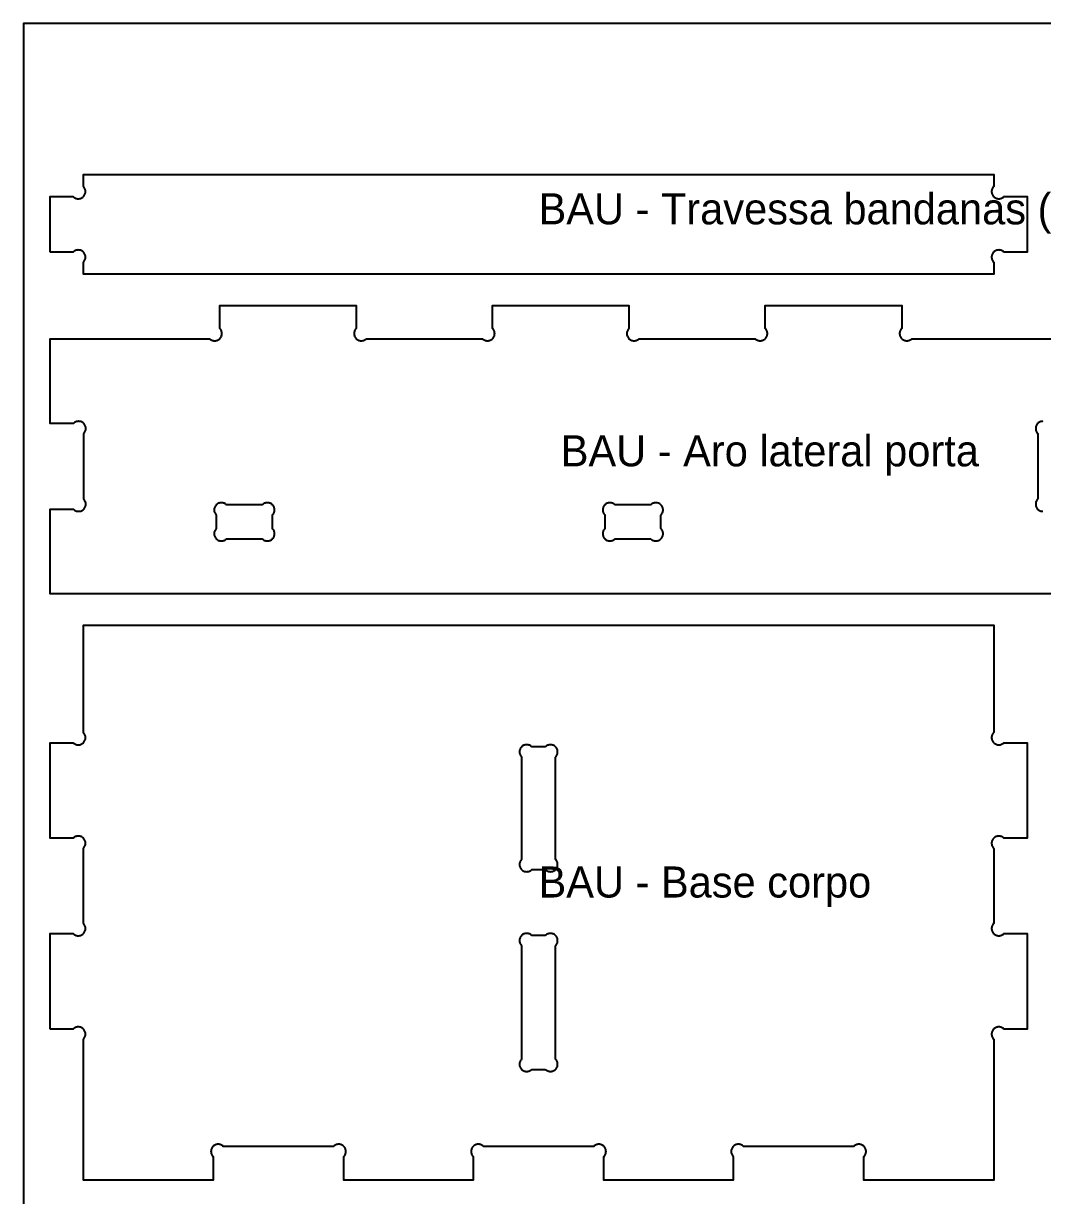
# Model space of a CAD drawing. Header units: millimetres. Extents: x 0 to 2787, y 0 to 1840.
# Drawn here: x 0 to 459, y 1312 to 1840 of the extents above; entities that cross this region are included whole.
import ezdxf

# ---------------------------------------------------------------- set-up
doc = ezdxf.new("R2010")
doc.units = ezdxf.units.MM
for name, color, linetype in [('CHAPA_NAO_CORTAR', 8, 'Continuous'), ('CORTE_EXTERNO', 1, 'Continuous'), ('CORTE_INTERNO', 5, 'Continuous'), ('ETIQUETAS_NAO_CORTAR', 8, 'Continuous')]:
    doc.layers.add(name, color=color, linetype=linetype)

msp = doc.modelspace()

# ---------------------------------------------------------------- linework, layer by layer
at = {"layer": 'CHAPA_NAO_CORTAR'}
msp.add_lwpolyline([(0, 0), (2750, 0), (2750, 1840), (0, 1840)], close=True, dxfattribs=at)
at = {"layer": 'CORTE_EXTERNO'}
for points in [[(12, 1737), (12, 1762), (22.4, 1762), (22.64, 1761.79), (22.9, 1761.6), (23.17, 1761.43), (23.46, 1761.3), (23.76, 1761.19), (24.07, 1761.11), (24.38, 1761.06), (24.7, 1761.05), (25.02, 1761.06), (25.34, 1761.11), (25.65, 1761.19), (25.95, 1761.3), (26.23, 1761.43), (26.51, 1761.6), (26.76, 1761.79), (27, 1762), (27.21, 1762.24), (27.4, 1762.49), (27.57, 1762.77), (27.7, 1763.05), (27.81, 1763.35), (27.89, 1763.66), (27.94, 1763.98), (27.95, 1764.3), (27.94, 1764.62), (27.89, 1764.93), (27.81, 1765.24), (27.7, 1765.54), (27.57, 1765.83), (27.4, 1766.1), (27.21, 1766.36), (27, 1766.6), (27, 1772), (437, 1772), (437, 1766.6), (436.79, 1766.36), (436.6, 1766.1), (436.43, 1765.83), (436.3, 1765.54), (436.19, 1765.24), (436.11, 1764.93), (436.06, 1764.62), (436.05, 1764.3), (436.06, 1763.98), (436.11, 1763.66), (436.19, 1763.35), (436.3, 1763.05), (436.43, 1762.77), (436.6, 1762.49), (436.79, 1762.24), (437, 1762), (437.24, 1761.79), (437.49, 1761.6), (437.77, 1761.43), (438.05, 1761.3), (438.35, 1761.19), (438.66, 1761.11), (438.98, 1761.06), (439.3, 1761.05), (439.62, 1761.06), (439.93, 1761.11), (440.24, 1761.19), (440.54, 1761.3), (440.83, 1761.43), (441.1, 1761.6), (441.36, 1761.79), (441.6, 1762), (452, 1762), (452, 1737), (441.6, 1737), (441.36, 1737.21), (441.1, 1737.4), (440.83, 1737.57), (440.54, 1737.7), (440.24, 1737.81), (439.93, 1737.89), (439.62, 1737.94), (439.3, 1737.95), (438.98, 1737.94), (438.66, 1737.89), (438.35, 1737.81), (438.05, 1737.7), (437.77, 1737.57), (437.49, 1737.4), (437.24, 1737.21), (437, 1737), (436.79, 1736.76), (436.6, 1736.51), (436.43, 1736.23), (436.3, 1735.95), (436.19, 1735.65), (436.11, 1735.34), (436.06, 1735.02), (436.05, 1734.7), (436.06, 1734.38), (436.11, 1734.07), (436.19, 1733.76), (436.3, 1733.46), (436.43, 1733.17), (436.6, 1732.9), (436.79, 1732.64), (437, 1732.4), (437, 1727), (27, 1727), (27, 1732.4), (27.21, 1732.64), (27.4, 1732.9), (27.57, 1733.17), (27.7, 1733.46), (27.81, 1733.76), (27.89, 1734.07), (27.94, 1734.38), (27.95, 1734.7), (27.94, 1735.02), (27.89, 1735.34), (27.81, 1735.65), (27.7, 1735.95), (27.57, 1736.23), (27.4, 1736.51), (27.21, 1736.76), (27, 1737), (27, 1737), (27, 1737), (26.76, 1737.21), (26.51, 1737.4), (26.23, 1737.57), (25.95, 1737.7), (25.65, 1737.81), (25.34, 1737.89), (25.02, 1737.94), (24.7, 1737.95), (24.38, 1737.94), (24.07, 1737.89), (23.76, 1737.81), (23.46, 1737.7), (23.17, 1737.57), (22.9, 1737.4), (22.64, 1737.21), (22.4, 1737), (12, 1737)], [(12, 1387), (12, 1430), (22.4, 1430), (22.64, 1429.79), (22.9, 1429.6), (23.17, 1429.43), (23.46, 1429.3), (23.76, 1429.19), (24.07, 1429.11), (24.38, 1429.06), (24.7, 1429.05), (25.02, 1429.06), (25.34, 1429.11), (25.65, 1429.19), (25.95, 1429.3), (26.23, 1429.43), (26.51, 1429.6), (26.76, 1429.79), (27, 1430), (27.21, 1430.24), (27.4, 1430.49), (27.57, 1430.77), (27.7, 1431.05), (27.81, 1431.35), (27.89, 1431.66), (27.94, 1431.98), (27.95, 1432.3), (27.94, 1432.62), (27.89, 1432.93), (27.81, 1433.24), (27.7, 1433.54), (27.57, 1433.83), (27.4, 1434.1), (27.21, 1434.36), (27, 1434.6), (27, 1468.4), (27.21, 1468.64), (27.4, 1468.9), (27.57, 1469.17), (27.7, 1469.46), (27.81, 1469.76), (27.89, 1470.07), (27.94, 1470.38), (27.95, 1470.7), (27.94, 1471.02), (27.89, 1471.34), (27.81, 1471.65), (27.7, 1471.95), (27.57, 1472.23), (27.4, 1472.51), (27.21, 1472.76), (27, 1473), (27, 1473), (26.76, 1473.21), (26.51, 1473.4), (26.23, 1473.57), (25.95, 1473.7), (25.65, 1473.81), (25.34, 1473.89), (25.02, 1473.94), (24.7, 1473.95), (24.38, 1473.94), (24.07, 1473.89), (23.76, 1473.81), (23.46, 1473.7), (23.17, 1473.57), (22.9, 1473.4), (22.64, 1473.21), (22.4, 1473), (12, 1473), (12, 1516), (22.4, 1516), (22.64, 1515.79), (22.9, 1515.6), (23.17, 1515.43), (23.46, 1515.3), (23.76, 1515.19), (24.07, 1515.11), (24.38, 1515.06), (24.7, 1515.05), (25.02, 1515.06), (25.34, 1515.11), (25.65, 1515.19), (25.95, 1515.3), (26.23, 1515.43), (26.51, 1515.6), (26.76, 1515.79), (27, 1516), (27.21, 1516.24), (27.4, 1516.49), (27.57, 1516.77), (27.7, 1517.05), (27.81, 1517.35), (27.89, 1517.66), (27.94, 1517.98), (27.95, 1518.3), (27.94, 1518.62), (27.89, 1518.93), (27.81, 1519.24), (27.7, 1519.54), (27.57, 1519.83), (27.4, 1520.1), (27.21, 1520.36), (27, 1520.6), (27, 1569), (437, 1569), (437, 1520.6), (436.79, 1520.36), (436.6, 1520.1), (436.43, 1519.83), (436.3, 1519.54), (436.19, 1519.24), (436.11, 1518.93), (436.06, 1518.62), (436.05, 1518.3), (436.06, 1517.98), (436.11, 1517.66), (436.19, 1517.35), (436.3, 1517.05), (436.43, 1516.77), (436.6, 1516.49), (436.79, 1516.24), (437, 1516), (437.24, 1515.79), (437.49, 1515.6), (437.77, 1515.43), (438.05, 1515.3), (438.35, 1515.19), (438.66, 1515.11), (438.98, 1515.06), (439.3, 1515.05), (439.62, 1515.06), (439.93, 1515.11), (440.24, 1515.19), (440.54, 1515.3), (440.83, 1515.43), (441.1, 1515.6), (441.36, 1515.79), (441.6, 1516), (452, 1516), (452, 1473), (441.6, 1473), (441.36, 1473.21), (441.1, 1473.4), (440.83, 1473.57), (440.54, 1473.7), (440.24, 1473.81), (439.93, 1473.89), (439.62, 1473.94), (439.3, 1473.95), (438.98, 1473.94), (438.66, 1473.89), (438.35, 1473.81), (438.05, 1473.7), (437.77, 1473.57), (437.49, 1473.4), (437.24, 1473.21), (437, 1473), (436.79, 1472.76), (436.6, 1472.51), (436.43, 1472.23), (436.3, 1471.95), (436.19, 1471.65), (436.11, 1471.34), (436.06, 1471.02), (436.05, 1470.7), (436.06, 1470.38), (436.11, 1470.07), (436.19, 1469.76), (436.3, 1469.46), (436.43, 1469.17), (436.6, 1468.9), (436.79, 1468.64), (437, 1468.4), (437, 1434.6), (436.79, 1434.36), (436.6, 1434.1), (436.43, 1433.83), (436.3, 1433.54), (436.19, 1433.24), (436.11, 1432.93), (436.06, 1432.62), (436.05, 1432.3), (436.06, 1431.98), (436.11, 1431.66), (436.19, 1431.35), (436.3, 1431.05), (436.43, 1430.77), (436.6, 1430.49), (436.79, 1430.24), (437, 1430), (437.24, 1429.79), (437.49, 1429.6), (437.77, 1429.43), (438.05, 1429.3), (438.35, 1429.19), (438.66, 1429.11), (438.98, 1429.06), (439.3, 1429.05), (439.62, 1429.06), (439.93, 1429.11), (440.24, 1429.19), (440.54, 1429.3), (440.83, 1429.43), (441.1, 1429.6), (441.36, 1429.79), (441.6, 1430), (452, 1430), (452, 1387), (441.6, 1387), (441.36, 1387.21), (441.1, 1387.4), (440.83, 1387.57), (440.54, 1387.7), (440.24, 1387.81), (439.93, 1387.89), (439.62, 1387.94), (439.3, 1387.95), (438.98, 1387.94), (438.66, 1387.89), (438.35, 1387.81), (438.05, 1387.7), (437.77, 1387.57), (437.49, 1387.4), (437.24, 1387.21), (437, 1387), (436.79, 1386.76), (436.6, 1386.51), (436.43, 1386.23), (436.3, 1385.95), (436.19, 1385.65), (436.11, 1385.34), (436.06, 1385.02), (436.05, 1384.7), (436.06, 1384.38), (436.11, 1384.07), (436.19, 1383.76), (436.3, 1383.46), (436.43, 1383.17), (436.6, 1382.9), (436.79, 1382.64), (437, 1382.4), (437, 1319), (378.58, 1319), (378.58, 1329.55), (378.79, 1329.79), (378.98, 1330.05), (379.15, 1330.32), (379.28, 1330.61), (379.39, 1330.91), (379.47, 1331.22), (379.51, 1331.53), (379.53, 1331.85), (379.51, 1332.17), (379.47, 1332.49), (379.39, 1332.8), (379.28, 1333.1), (379.15, 1333.38), (378.98, 1333.66), (378.79, 1333.91), (378.58, 1334.15), (378.34, 1334.36), (378.09, 1334.55), (377.81, 1334.72), (377.52, 1334.85), (377.22, 1334.96), (376.91, 1335.04), (376.6, 1335.09), (376.28, 1335.1), (375.96, 1335.09), (375.65, 1335.04), (375.34, 1334.96), (375.04, 1334.85), (374.75, 1334.72), (374.47, 1334.55), (374.22, 1334.36), (373.98, 1334.15), (373.98, 1334.15), (324.3, 1334.15), (324.3, 1334.15), (324.07, 1334.36), (323.81, 1334.55), (323.54, 1334.72), (323.25, 1334.85), (322.95, 1334.96), (322.64, 1335.04), (322.32, 1335.09), (322.01, 1335.1), (321.69, 1335.09), (321.37, 1335.04), (321.06, 1334.96), (320.76, 1334.85), (320.47, 1334.72), (320.2, 1334.55), (319.94, 1334.36), (319.71, 1334.15), (319.49, 1333.91), (319.3, 1333.66), (319.14, 1333.38), (319, 1333.1), (318.9, 1332.8), (318.82, 1332.49), (318.77, 1332.17), (318.76, 1331.85), (318.77, 1331.53), (318.82, 1331.22), (318.9, 1330.91), (319, 1330.61), (319.14, 1330.32), (319.3, 1330.05), (319.49, 1329.79), (319.71, 1329.55), (319.71, 1319), (261.44, 1319), (261.44, 1329.55), (261.65, 1329.79), (261.84, 1330.05), (262, 1330.32), (262.14, 1330.61), (262.25, 1330.91), (262.33, 1331.22), (262.37, 1331.53), (262.39, 1331.85), (262.37, 1332.17), (262.33, 1332.49), (262.25, 1332.8), (262.14, 1333.1), (262, 1333.38), (261.84, 1333.66), (261.65, 1333.91), (261.44, 1334.15), (261.2, 1334.36), (260.94, 1334.55), (260.67, 1334.72), (260.38, 1334.85), (260.08, 1334.96), (259.77, 1335.04), (259.46, 1335.09), (259.14, 1335.1), (258.82, 1335.09), (258.5, 1335.04), (258.19, 1334.96), (257.89, 1334.85), (257.61, 1334.72), (257.33, 1334.55), (257.08, 1334.36), (256.84, 1334.15), (256.84, 1334.15), (207.16, 1334.15), (207.16, 1334.15), (206.92, 1334.36), (206.67, 1334.55), (206.39, 1334.72), (206.11, 1334.85), (205.81, 1334.96), (205.5, 1335.04), (205.18, 1335.09), (204.86, 1335.1), (204.54, 1335.09), (204.23, 1335.04), (203.92, 1334.96), (203.62, 1334.85), (203.33, 1334.72), (203.06, 1334.55), (202.8, 1334.36), (202.56, 1334.15), (202.35, 1333.91), (202.16, 1333.66), (202, 1333.38), (201.86, 1333.1), (201.75, 1332.8), (201.67, 1332.49), (201.63, 1332.17), (201.61, 1331.85), (201.63, 1331.53), (201.67, 1331.22), (201.75, 1330.91), (201.86, 1330.61), (202, 1330.32), (202.16, 1330.05), (202.35, 1329.79), (202.56, 1329.55), (202.56, 1319), (144.29, 1319), (144.29, 1329.55), (144.51, 1329.79), (144.7, 1330.05), (144.86, 1330.32), (145, 1330.61), (145.1, 1330.91), (145.18, 1331.22), (145.23, 1331.53), (145.24, 1331.85), (145.23, 1332.17), (145.18, 1332.49), (145.1, 1332.8), (145, 1333.1), (144.86, 1333.38), (144.7, 1333.66), (144.51, 1333.91), (144.29, 1334.15), (144.06, 1334.36), (143.8, 1334.55), (143.53, 1334.72), (143.24, 1334.85), (142.94, 1334.96), (142.63, 1335.04), (142.31, 1335.09), (141.99, 1335.1), (141.68, 1335.09), (141.36, 1335.04), (141.05, 1334.96), (140.75, 1334.85), (140.46, 1334.72), (140.19, 1334.55), (139.93, 1334.36), (139.7, 1334.15), (139.7, 1334.15), (90.02, 1334.15), (90.02, 1334.15), (89.78, 1334.36), (89.53, 1334.55), (89.25, 1334.72), (88.96, 1334.85), (88.66, 1334.96), (88.35, 1335.04), (88.04, 1335.09), (87.72, 1335.1), (87.4, 1335.09), (87.09, 1335.04), (86.78, 1334.96), (86.48, 1334.85), (86.19, 1334.72), (85.91, 1334.55), (85.66, 1334.36), (85.42, 1334.15), (85.21, 1333.91), (85.02, 1333.66), (84.85, 1333.38), (84.72, 1333.1), (84.61, 1332.8), (84.53, 1332.49), (84.49, 1332.17), (84.47, 1331.85), (84.49, 1331.53), (84.53, 1331.22), (84.61, 1330.91), (84.72, 1330.61), (84.85, 1330.32), (85.02, 1330.05), (85.21, 1329.79), (85.42, 1329.55), (85.42, 1319), (27, 1319), (27, 1382.4), (27.21, 1382.64), (27.4, 1382.9), (27.57, 1383.17), (27.7, 1383.46), (27.81, 1383.76), (27.89, 1384.07), (27.94, 1384.38), (27.95, 1384.7), (27.94, 1385.02), (27.89, 1385.34), (27.81, 1385.65), (27.7, 1385.95), (27.57, 1386.23), (27.4, 1386.51), (27.21, 1386.76), (27, 1387), (27, 1387), (26.76, 1387.21), (26.51, 1387.4), (26.23, 1387.57), (25.95, 1387.7), (25.65, 1387.81), (25.34, 1387.89), (25.02, 1387.94), (24.7, 1387.95), (24.38, 1387.94), (24.07, 1387.89), (23.76, 1387.81), (23.46, 1387.7), (23.17, 1387.57), (22.9, 1387.4), (22.64, 1387.21), (22.4, 1387), (12, 1387)]]:
    msp.add_lwpolyline(points, close=True, dxfattribs=at)
for points in [[(472, 1583), (12, 1583), (12, 1621.18), (22.55, 1621.18), (22.79, 1620.97), (23.05, 1620.78), (23.32, 1620.62), (23.61, 1620.48), (23.91, 1620.37), (24.22, 1620.29), (24.53, 1620.25), (24.85, 1620.23), (25.17, 1620.25), (25.49, 1620.29), (25.8, 1620.37), (26.1, 1620.48), (26.38, 1620.62), (26.66, 1620.78), (26.91, 1620.97), (27.15, 1621.18), (27.36, 1621.42), (27.55, 1621.68), (27.72, 1621.95), (27.85, 1622.24), (27.96, 1622.54), (28.04, 1622.85), (28.09, 1623.16), (28.1, 1623.48), (28.09, 1623.8), (28.04, 1624.12), (27.96, 1624.42), (27.85, 1624.73), (27.72, 1625.01), (27.55, 1625.29), (27.36, 1625.54), (27.15, 1625.78), (27.15, 1655.22), (27.36, 1655.46), (27.55, 1655.71), (27.72, 1655.99), (27.85, 1656.27), (27.96, 1656.58), (28.04, 1656.88), (28.09, 1657.2), (28.1, 1657.52), (28.09, 1657.84), (28.04, 1658.15), (27.96, 1658.46), (27.85, 1658.76), (27.72, 1659.05), (27.55, 1659.32), (27.36, 1659.58), (27.15, 1659.82), (26.91, 1660.03), (26.66, 1660.22), (26.38, 1660.38), (26.1, 1660.52), (25.8, 1660.63), (25.49, 1660.71), (25.17, 1660.75), (24.85, 1660.77), (24.53, 1660.75), (24.22, 1660.71), (23.91, 1660.63), (23.61, 1660.52), (23.32, 1660.38), (23.05, 1660.22), (22.79, 1660.03), (22.55, 1659.82), (12, 1659.82), (12, 1698), (83.83, 1698), (84.07, 1697.79), (84.32, 1697.6), (84.6, 1697.43), (84.89, 1697.3), (85.19, 1697.19), (85.5, 1697.11), (85.81, 1697.06), (86.13, 1697.05), (86.45, 1697.06), (86.76, 1697.11), (87.07, 1697.19), (87.37, 1697.3), (87.66, 1697.43), (87.94, 1697.6), (88.19, 1697.79), (88.43, 1698), (88.64, 1698.24), (88.83, 1698.49), (89, 1698.77), (89.13, 1699.05), (89.24, 1699.35), (89.32, 1699.66), (89.36, 1699.98), (89.38, 1700.3), (89.36, 1700.62), (89.32, 1700.93), (89.24, 1701.24), (89.13, 1701.54), (89, 1701.83), (88.83, 1702.1), (88.64, 1702.36), (88.43, 1702.6), (88.43, 1713), (149.86, 1713), (149.86, 1702.6), (149.64, 1702.36), (149.45, 1702.1), (149.29, 1701.83), (149.15, 1701.54), (149.05, 1701.24), (148.97, 1700.93), (148.92, 1700.62), (148.91, 1700.3), (148.92, 1699.98), (148.97, 1699.66), (149.05, 1699.35), (149.15, 1699.05), (149.29, 1698.77), (149.45, 1698.49), (149.64, 1698.24), (149.86, 1698), (150.09, 1697.79), (150.35, 1697.6), (150.62, 1697.43), (150.91, 1697.3), (151.21, 1697.19), (151.52, 1697.11), (151.84, 1697.06), (152.16, 1697.05), (152.47, 1697.06), (152.79, 1697.11), (153.1, 1697.19), (153.4, 1697.3), (153.69, 1697.43), (153.96, 1697.6), (154.22, 1697.79), (154.45, 1698), (206.69, 1698), (206.93, 1697.79), (207.18, 1697.6), (207.46, 1697.43), (207.74, 1697.3), (208.04, 1697.19), (208.35, 1697.11), (208.67, 1697.06), (208.99, 1697.05), (209.31, 1697.06), (209.62, 1697.11), (209.93, 1697.19), (210.23, 1697.3), (210.52, 1697.43), (210.79, 1697.6), (211.05, 1697.79), (211.29, 1698), (211.5, 1698.24), (211.69, 1698.49), (211.85, 1698.77), (211.99, 1699.05), (212.1, 1699.35), (212.18, 1699.66), (212.22, 1699.98), (212.24, 1700.3), (212.22, 1700.62), (212.18, 1700.93), (212.1, 1701.24), (211.99, 1701.54), (211.85, 1701.83), (211.69, 1702.1), (211.5, 1702.36), (211.29, 1702.6), (211.29, 1713), (272.71, 1713), (272.71, 1702.6), (272.5, 1702.36), (272.31, 1702.1), (272.15, 1701.83), (272.01, 1701.54), (271.9, 1701.24), (271.82, 1700.93), (271.78, 1700.62), (271.76, 1700.3), (271.78, 1699.98), (271.82, 1699.66), (271.9, 1699.35), (272.01, 1699.05), (272.15, 1698.77), (272.31, 1698.49), (272.5, 1698.24), (272.71, 1698), (272.95, 1697.79), (273.21, 1697.6), (273.48, 1697.43), (273.77, 1697.3), (274.07, 1697.19), (274.38, 1697.11), (274.69, 1697.06), (275.01, 1697.05), (275.33, 1697.06), (275.65, 1697.11), (275.96, 1697.19), (276.26, 1697.3), (276.54, 1697.43), (276.82, 1697.6), (277.07, 1697.79), (277.31, 1698), (329.55, 1698), (329.78, 1697.79), (330.04, 1697.6), (330.31, 1697.43), (330.6, 1697.3), (330.9, 1697.19), (331.21, 1697.11), (331.53, 1697.06), (331.84, 1697.05), (332.16, 1697.06), (332.48, 1697.11), (332.79, 1697.19), (333.09, 1697.3), (333.38, 1697.43), (333.65, 1697.6), (333.91, 1697.79), (334.14, 1698), (334.36, 1698.24), (334.55, 1698.49), (334.71, 1698.77), (334.85, 1699.05), (334.95, 1699.35), (335.03, 1699.66), (335.08, 1699.98), (335.09, 1700.3), (335.08, 1700.62), (335.03, 1700.93), (334.95, 1701.24), (334.85, 1701.54), (334.71, 1701.83), (334.55, 1702.1), (334.36, 1702.36), (334.14, 1702.6), (334.14, 1713), (334.14, 1713), (395.57, 1713), (395.57, 1702.6), (395.36, 1702.36), (395.17, 1702.1), (395, 1701.83), (394.87, 1701.54), (394.76, 1701.24), (394.68, 1700.93), (394.64, 1700.62), (394.62, 1700.3), (394.64, 1699.98), (394.68, 1699.66), (394.76, 1699.35), (394.87, 1699.05), (395, 1698.77), (395.17, 1698.49), (395.36, 1698.24), (395.57, 1698), (395.81, 1697.79), (396.06, 1697.6), (396.34, 1697.43), (396.63, 1697.3), (396.93, 1697.19), (397.24, 1697.11), (397.55, 1697.06), (397.87, 1697.05), (398.19, 1697.06), (398.5, 1697.11), (398.81, 1697.19), (399.11, 1697.3), (399.4, 1697.43), (399.68, 1697.6), (399.93, 1697.79), (400.17, 1698), (472, 1698)], [(459.15, 1660.77), (458.83, 1660.75), (458.51, 1660.71), (458.2, 1660.63), (457.9, 1660.52), (457.62, 1660.38), (457.34, 1660.22), (457.09, 1660.03), (456.85, 1659.82), (456.64, 1659.58), (456.45, 1659.32), (456.28, 1659.05), (456.15, 1658.76), (456.04, 1658.46), (455.96, 1658.15), (455.91, 1657.84), (455.9, 1657.52), (455.91, 1657.2), (455.96, 1656.88), (456.04, 1656.58), (456.15, 1656.27), (456.28, 1655.99), (456.45, 1655.71), (456.64, 1655.46), (456.85, 1655.22), (456.85, 1655.22), (456.85, 1625.78), (456.85, 1625.78), (456.64, 1625.54), (456.45, 1625.29), (456.28, 1625.01), (456.15, 1624.73), (456.04, 1624.42), (455.96, 1624.12), (455.91, 1623.8), (455.9, 1623.48), (455.91, 1623.16), (455.96, 1622.85), (456.04, 1622.54), (456.15, 1622.24), (456.28, 1621.95), (456.45, 1621.68), (456.64, 1621.42), (456.85, 1621.18), (457.09, 1620.97), (457.34, 1620.78), (457.62, 1620.62), (457.9, 1620.48), (458.2, 1620.37), (458.51, 1620.29), (458.83, 1620.25), (459.15, 1620.23)]]:
    msp.add_lwpolyline(points, dxfattribs=at)
at = {"layer": 'CORTE_INTERNO'}
for points in [[(107.55, 1607.85), (107.79, 1607.64), (108.05, 1607.45), (108.32, 1607.28), (108.61, 1607.15), (108.91, 1607.04), (109.22, 1606.96), (109.53, 1606.91), (109.85, 1606.9), (110.17, 1606.91), (110.49, 1606.96), (110.8, 1607.04), (111.1, 1607.15), (111.38, 1607.28), (111.66, 1607.45), (111.91, 1607.64), (112.15, 1607.85), (112.36, 1608.09), (112.55, 1608.34), (112.72, 1608.62), (112.85, 1608.9), (112.96, 1609.2), (113.04, 1609.51), (113.09, 1609.83), (113.1, 1610.15), (113.09, 1610.47), (113.04, 1610.78), (112.96, 1611.09), (112.85, 1611.39), (112.72, 1611.68), (112.55, 1611.95), (112.36, 1612.21), (112.15, 1612.45), (112.15, 1618.55), (112.36, 1618.79), (112.55, 1619.05), (112.72, 1619.32), (112.85, 1619.61), (112.96, 1619.91), (113.04, 1620.22), (113.09, 1620.53), (113.1, 1620.85), (113.09, 1621.17), (113.04, 1621.49), (112.96, 1621.8), (112.85, 1622.1), (112.72, 1622.38), (112.55, 1622.66), (112.36, 1622.91), (112.15, 1623.15), (111.91, 1623.36), (111.66, 1623.55), (111.38, 1623.72), (111.1, 1623.85), (110.8, 1623.96), (110.49, 1624.04), (110.17, 1624.09), (109.85, 1624.1), (109.53, 1624.09), (109.22, 1624.04), (108.91, 1623.96), (108.61, 1623.85), (108.32, 1623.72), (108.05, 1623.55), (107.79, 1623.36), (107.55, 1623.15), (91.45, 1623.15), (91.21, 1623.36), (90.95, 1623.55), (90.68, 1623.72), (90.39, 1623.85), (90.09, 1623.96), (89.78, 1624.04), (89.47, 1624.09), (89.15, 1624.1), (88.83, 1624.09), (88.51, 1624.04), (88.2, 1623.96), (87.9, 1623.85), (87.62, 1623.72), (87.34, 1623.55), (87.09, 1623.36), (86.85, 1623.15), (86.64, 1622.91), (86.45, 1622.66), (86.28, 1622.38), (86.15, 1622.1), (86.04, 1621.8), (85.96, 1621.49), (85.91, 1621.17), (85.9, 1620.85), (85.91, 1620.53), (85.96, 1620.22), (86.04, 1619.91), (86.15, 1619.61), (86.28, 1619.32), (86.45, 1619.05), (86.64, 1618.79), (86.85, 1618.55), (86.85, 1612.45), (86.64, 1612.21), (86.45, 1611.95), (86.28, 1611.68), (86.15, 1611.39), (86.04, 1611.09), (85.96, 1610.78), (85.91, 1610.47), (85.9, 1610.15), (85.91, 1609.83), (85.96, 1609.51), (86.04, 1609.2), (86.15, 1608.9), (86.28, 1608.62), (86.45, 1608.34), (86.64, 1608.09), (86.85, 1607.85), (87.09, 1607.64), (87.34, 1607.45), (87.62, 1607.28), (87.9, 1607.15), (88.2, 1607.04), (88.51, 1606.96), (88.83, 1606.91), (89.15, 1606.9), (89.47, 1606.91), (89.78, 1606.96), (90.09, 1607.04), (90.39, 1607.15), (90.68, 1607.28), (90.95, 1607.45), (91.21, 1607.64), (91.45, 1607.85), (107.55, 1607.85)], [(282.55, 1607.85), (282.79, 1607.64), (283.05, 1607.45), (283.32, 1607.28), (283.61, 1607.15), (283.91, 1607.04), (284.22, 1606.96), (284.53, 1606.91), (284.85, 1606.9), (285.17, 1606.91), (285.49, 1606.96), (285.8, 1607.04), (286.1, 1607.15), (286.38, 1607.28), (286.66, 1607.45), (286.91, 1607.64), (287.15, 1607.85), (287.36, 1608.09), (287.55, 1608.34), (287.72, 1608.62), (287.85, 1608.9), (287.96, 1609.2), (288.04, 1609.51), (288.09, 1609.83), (288.1, 1610.15), (288.09, 1610.47), (288.04, 1610.78), (287.96, 1611.09), (287.85, 1611.39), (287.72, 1611.68), (287.55, 1611.95), (287.36, 1612.21), (287.15, 1612.45), (287.15, 1618.55), (287.36, 1618.79), (287.55, 1619.05), (287.72, 1619.32), (287.85, 1619.61), (287.96, 1619.91), (288.04, 1620.22), (288.09, 1620.53), (288.1, 1620.85), (288.09, 1621.17), (288.04, 1621.49), (287.96, 1621.8), (287.85, 1622.1), (287.72, 1622.38), (287.55, 1622.66), (287.36, 1622.91), (287.15, 1623.15), (286.91, 1623.36), (286.66, 1623.55), (286.38, 1623.72), (286.1, 1623.85), (285.8, 1623.96), (285.49, 1624.04), (285.17, 1624.09), (284.85, 1624.1), (284.53, 1624.09), (284.22, 1624.04), (283.91, 1623.96), (283.61, 1623.85), (283.32, 1623.72), (283.05, 1623.55), (282.79, 1623.36), (282.55, 1623.15), (266.45, 1623.15), (266.21, 1623.36), (265.95, 1623.55), (265.68, 1623.72), (265.39, 1623.85), (265.09, 1623.96), (264.78, 1624.04), (264.47, 1624.09), (264.15, 1624.1), (263.83, 1624.09), (263.51, 1624.04), (263.2, 1623.96), (262.9, 1623.85), (262.62, 1623.72), (262.34, 1623.55), (262.09, 1623.36), (261.85, 1623.15), (261.64, 1622.91), (261.45, 1622.66), (261.28, 1622.38), (261.15, 1622.1), (261.04, 1621.8), (260.96, 1621.49), (260.91, 1621.17), (260.9, 1620.85), (260.91, 1620.53), (260.96, 1620.22), (261.04, 1619.91), (261.15, 1619.61), (261.28, 1619.32), (261.45, 1619.05), (261.64, 1618.79), (261.85, 1618.55), (261.85, 1612.45), (261.64, 1612.21), (261.45, 1611.95), (261.28, 1611.68), (261.15, 1611.39), (261.04, 1611.09), (260.96, 1610.78), (260.91, 1610.47), (260.9, 1610.15), (260.91, 1609.83), (260.96, 1609.51), (261.04, 1609.2), (261.15, 1608.9), (261.28, 1608.62), (261.45, 1608.34), (261.64, 1608.09), (261.85, 1607.85), (262.09, 1607.64), (262.34, 1607.45), (262.62, 1607.28), (262.9, 1607.15), (263.2, 1607.04), (263.51, 1606.96), (263.83, 1606.91), (264.15, 1606.9), (264.47, 1606.91), (264.78, 1606.96), (265.09, 1607.04), (265.39, 1607.15), (265.68, 1607.28), (265.95, 1607.45), (266.21, 1607.64), (266.45, 1607.85), (282.55, 1607.85)], [(228.95, 1514.15), (228.71, 1514.36), (228.45, 1514.55), (228.18, 1514.72), (227.89, 1514.85), (227.59, 1514.96), (227.28, 1515.04), (226.97, 1515.09), (226.65, 1515.1), (226.33, 1515.09), (226.01, 1515.04), (225.7, 1514.96), (225.4, 1514.85), (225.12, 1514.72), (224.84, 1514.55), (224.59, 1514.36), (224.35, 1514.15), (224.14, 1513.91), (223.95, 1513.66), (223.78, 1513.38), (223.65, 1513.1), (223.54, 1512.8), (223.46, 1512.49), (223.41, 1512.17), (223.4, 1511.85), (223.41, 1511.53), (223.46, 1511.22), (223.54, 1510.91), (223.65, 1510.61), (223.78, 1510.32), (223.95, 1510.05), (224.14, 1509.79), (224.35, 1509.55), (224.35, 1463.45), (224.14, 1463.21), (223.95, 1462.95), (223.78, 1462.68), (223.65, 1462.39), (223.54, 1462.09), (223.46, 1461.78), (223.41, 1461.47), (223.4, 1461.15), (223.41, 1460.83), (223.46, 1460.51), (223.54, 1460.2), (223.65, 1459.9), (223.78, 1459.62), (223.95, 1459.34), (224.14, 1459.09), (224.35, 1458.85), (224.59, 1458.64), (224.84, 1458.45), (225.12, 1458.28), (225.4, 1458.15), (225.7, 1458.04), (226.01, 1457.96), (226.33, 1457.91), (226.65, 1457.9), (226.97, 1457.91), (227.28, 1457.96), (227.59, 1458.04), (227.89, 1458.15), (228.18, 1458.28), (228.45, 1458.45), (228.71, 1458.64), (228.95, 1458.85), (235.05, 1458.85), (235.29, 1458.64), (235.55, 1458.45), (235.82, 1458.28), (236.11, 1458.15), (236.41, 1458.04), (236.72, 1457.96), (237.03, 1457.91), (237.35, 1457.9), (237.67, 1457.91), (237.99, 1457.96), (238.3, 1458.04), (238.6, 1458.15), (238.88, 1458.28), (239.16, 1458.45), (239.41, 1458.64), (239.65, 1458.85), (239.86, 1459.09), (240.05, 1459.34), (240.22, 1459.62), (240.35, 1459.9), (240.46, 1460.2), (240.54, 1460.51), (240.59, 1460.83), (240.6, 1461.15), (240.59, 1461.47), (240.54, 1461.78), (240.46, 1462.09), (240.35, 1462.39), (240.22, 1462.68), (240.05, 1462.95), (239.86, 1463.21), (239.65, 1463.45), (239.65, 1509.55), (239.86, 1509.79), (240.05, 1510.05), (240.22, 1510.32), (240.35, 1510.61), (240.46, 1510.91), (240.54, 1511.22), (240.59, 1511.53), (240.6, 1511.85), (240.59, 1512.17), (240.54, 1512.49), (240.46, 1512.8), (240.35, 1513.1), (240.22, 1513.38), (240.05, 1513.66), (239.86, 1513.91), (239.65, 1514.15), (239.41, 1514.36), (239.16, 1514.55), (238.88, 1514.72), (238.6, 1514.85), (238.3, 1514.96), (237.99, 1515.04), (237.67, 1515.09), (237.35, 1515.1), (237.03, 1515.09), (236.72, 1515.04), (236.41, 1514.96), (236.11, 1514.85), (235.82, 1514.72), (235.55, 1514.55), (235.29, 1514.36), (235.05, 1514.15), (228.95, 1514.15)], [(228.95, 1429.15), (228.71, 1429.36), (228.45, 1429.55), (228.18, 1429.72), (227.89, 1429.85), (227.59, 1429.96), (227.28, 1430.04), (226.97, 1430.09), (226.65, 1430.1), (226.33, 1430.09), (226.01, 1430.04), (225.7, 1429.96), (225.4, 1429.85), (225.12, 1429.72), (224.84, 1429.55), (224.59, 1429.36), (224.35, 1429.15), (224.14, 1428.91), (223.95, 1428.66), (223.78, 1428.38), (223.65, 1428.1), (223.54, 1427.8), (223.46, 1427.49), (223.41, 1427.17), (223.4, 1426.85), (223.41, 1426.53), (223.46, 1426.22), (223.54, 1425.91), (223.65, 1425.61), (223.78, 1425.32), (223.95, 1425.05), (224.14, 1424.79), (224.35, 1424.55), (224.35, 1373.45), (224.14, 1373.21), (223.95, 1372.95), (223.78, 1372.68), (223.65, 1372.39), (223.54, 1372.09), (223.46, 1371.78), (223.41, 1371.47), (223.4, 1371.15), (223.41, 1370.83), (223.46, 1370.51), (223.54, 1370.2), (223.65, 1369.9), (223.78, 1369.62), (223.95, 1369.34), (224.14, 1369.09), (224.35, 1368.85), (224.59, 1368.64), (224.84, 1368.45), (225.12, 1368.28), (225.4, 1368.15), (225.7, 1368.04), (226.01, 1367.96), (226.33, 1367.91), (226.65, 1367.9), (226.97, 1367.91), (227.28, 1367.96), (227.59, 1368.04), (227.89, 1368.15), (228.18, 1368.28), (228.45, 1368.45), (228.71, 1368.64), (228.95, 1368.85), (235.05, 1368.85), (235.29, 1368.64), (235.55, 1368.45), (235.82, 1368.28), (236.11, 1368.15), (236.41, 1368.04), (236.72, 1367.96), (237.03, 1367.91), (237.35, 1367.9), (237.67, 1367.91), (237.99, 1367.96), (238.3, 1368.04), (238.6, 1368.15), (238.88, 1368.28), (239.16, 1368.45), (239.41, 1368.64), (239.65, 1368.85), (239.86, 1369.09), (240.05, 1369.34), (240.22, 1369.62), (240.35, 1369.9), (240.46, 1370.2), (240.54, 1370.51), (240.59, 1370.83), (240.6, 1371.15), (240.59, 1371.47), (240.54, 1371.78), (240.46, 1372.09), (240.35, 1372.39), (240.22, 1372.68), (240.05, 1372.95), (239.86, 1373.21), (239.65, 1373.45), (239.65, 1424.55), (239.86, 1424.79), (240.05, 1425.05), (240.22, 1425.32), (240.35, 1425.61), (240.46, 1425.91), (240.54, 1426.22), (240.59, 1426.53), (240.6, 1426.85), (240.59, 1427.17), (240.54, 1427.49), (240.46, 1427.8), (240.35, 1428.1), (240.22, 1428.38), (240.05, 1428.66), (239.86, 1428.91), (239.65, 1429.15), (239.41, 1429.36), (239.16, 1429.55), (238.88, 1429.72), (238.6, 1429.85), (238.3, 1429.96), (237.99, 1430.04), (237.67, 1430.09), (237.35, 1430.1), (237.03, 1430.09), (236.72, 1430.04), (236.41, 1429.96), (236.11, 1429.85), (235.82, 1429.72), (235.55, 1429.55), (235.29, 1429.36), (235.05, 1429.15), (228.95, 1429.15)]]:
    msp.add_lwpolyline(points, close=True, dxfattribs=at)

# ---------------------------------------------------------------- texts
at = {"layer": 'ETIQUETAS_NAO_CORTAR'}
for s, p in [('BAU - Travessa bandanas (porta)', (232, 1749.5)), ('BAU - Aro lateral porta', (242, 1640.5)), ('BAU - Base corpo', (232, 1446.25))]:
    msp.add_text(s, height=14, dxfattribs=at).set_placement(p)

doc.saveas('drawing.dxf')
